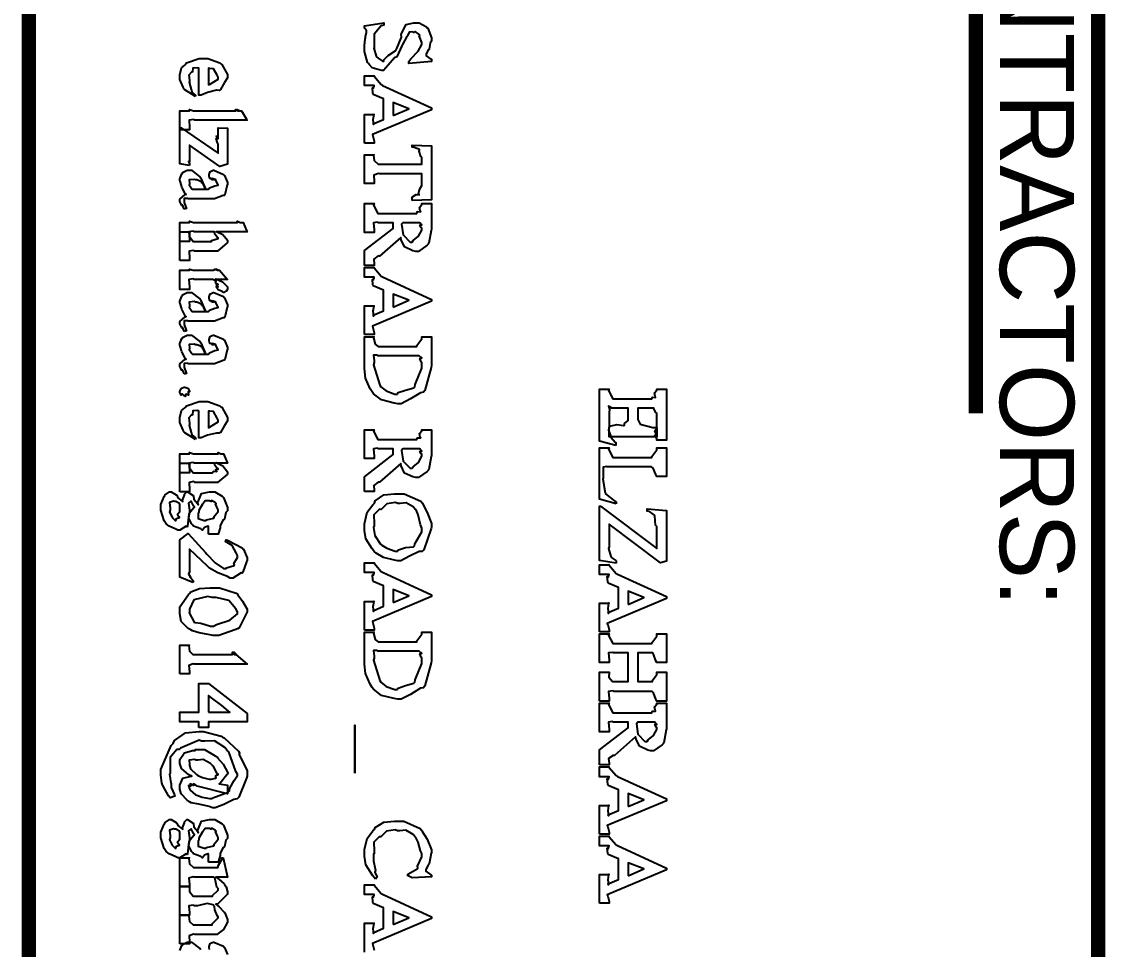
# Model space of a CAD drawing. Extents: x 0.2 to 11.5, y 0.7 to 15.9.
# Drawn here: x 1.689 to 2.442, y 1.673 to 2.318 of the extents above; entities that cross this region are included whole.
import ezdxf

# ---------------------------------------------------------------- set-up
doc = ezdxf.new("R2010")
doc.units = 0
doc.layers.get('0').update_dxf_attribs({"linetype": 'CONTINUOUS'})

msp = doc.modelspace()

# ---------------------------------------------------------------- linework, layer by layer
at = {"color": 230, "const_width": 0.01}
msp.add_lwpolyline([(2.43722, 0.85276), (2.43722, 2.85781), (2.43722, 0.85276), (2.43722, 2.85781), (2.43722, 0.85276)], close=True, dxfattribs=at)
msp.add_lwpolyline([(1.6939, 0.85444), (1.6939, 2.84278)], dxfattribs=at)
at = {"color": 140, "const_width": 0.01}
msp.add_lwpolyline([(2.35221, 2.83279), (2.35221, 2.04611)], dxfattribs=at)
at = {"color": 0}
for points in [[(1.93918, 2.2845), (1.9375, 2.28489), (1.93251, 2.2864), (1.93061, 2.28851), (1.93007, 2.28928), (1.92936, 2.2901), (1.92725, 2.29764), (1.92725, 2.30012), (1.92725, 2.30181), (1.92779, 2.30621), (1.9279, 2.30686), (1.92796, 2.30806), (1.92854, 2.31076), (1.92854, 2.31164), (1.9285, 2.31222), (1.92746, 2.31375), (1.92725, 2.31381), (1.92725, 2.31554), (1.94069, 2.31771), (1.94069, 2.31597), (1.93875, 2.31543), (1.93397, 2.30985), (1.93397, 2.30257), (1.93397, 2.30012), (1.93381, 2.30007), (1.93528, 2.29454), (1.93549, 2.29406), (1.93549, 2.29406), (1.93674, 2.29303), (1.93972, 2.29101), (1.94069, 2.29101), (1.94054, 2.29172), (1.94374, 2.29482), (1.94894, 2.29829), (1.9496, 2.29969), (1.95285, 2.30772), (1.95269, 2.30985), (1.95617, 2.31646), (1.96153, 2.31771), (1.96326, 2.31771), (1.96517, 2.31771), (1.97043, 2.31483), (1.97086, 2.31424), (1.97125, 2.31392), (1.9739, 2.30718), (1.9739, 2.3049), (1.9739, 2.3049), (1.97282, 2.30339), (1.97228, 2.29932), (1.97194, 2.29883), (1.9714, 2.29878), (1.97, 2.29574), (1.97, 2.29471), (1.97, 2.29471), (1.97325, 2.29243), (1.9739, 2.29232), (1.9739, 2.29081), (1.95806, 2.28928), (1.95806, 2.29081), (1.95936, 2.29258), (1.96451, 2.29785), (1.96718, 2.30251), (1.96718, 2.30404), (1.96658, 2.30507), (1.96528, 2.30854), (1.96571, 2.30903), (1.96565, 2.30903), (1.96496, 2.30974), (1.96251, 2.31164), (1.96164, 2.31099), (1.96132, 2.31099), (1.96078, 2.31136), (1.95822, 2.31114), (1.95714, 2.30865), (1.95676, 2.30817), (1.95676, 2.30817), (1.95367, 2.30246), (1.95329, 2.30165), (1.9496, 2.29406), (1.94814, 2.29329), (1.94358, 2.28814), (1.94032, 2.2845), (1.93918, 2.2845)], [(1.80951, 2.26628), (1.80826, 2.26731), (1.80414, 2.26986), (1.80236, 2.271), (1.80192, 2.27149), (1.80117, 2.27279), (1.79889, 2.27815), (1.79889, 2.27994), (1.79889, 2.28157), (1.79992, 2.2864), (1.80236, 2.28825), (1.803, 2.28885), (1.80344, 2.28982), (1.81239, 2.29275), (1.81538, 2.29275), (1.81836, 2.29275), (1.82656, 2.28971), (1.82731, 2.28907), (1.82807, 2.28874), (1.83208, 2.28168), (1.83208, 2.27929), (1.83197, 2.27935), (1.82997, 2.2761), (1.82721, 2.27115), (1.82622, 2.27061), (1.82428, 2.27078), (1.81819, 2.26926), (1.81364, 2.26736), (1.81213, 2.26736), (1.81213, 2.28603), (1.81119, 2.2864), (1.80789, 2.28618), (1.80767, 2.28369), (1.80735, 2.28321), (1.80697, 2.28336), (1.80501, 2.28131), (1.80561, 2.27772), (1.80561, 2.27647), (1.80533, 2.27632), (1.80669, 2.27126), (1.80692, 2.27083), (1.80692, 2.27083), (1.80729, 2.26964), (1.80968, 2.26736), (1.80994, 2.26714), (1.80951, 2.26628)], [(1.81885, 2.27431), (1.8195, 2.27479), (1.82557, 2.27854), (1.82557, 2.27974), (1.82482, 2.28125), (1.82232, 2.28569), (1.81972, 2.28597), (1.81885, 2.28603), (1.81885, 2.27431)], [(1.92725, 2.234), (1.92725, 2.25396), (1.93397, 2.25396), (1.9336, 2.2539), (1.93306, 2.25022), (1.93354, 2.24681), (1.93354, 2.24681), (1.93343, 2.2469), (1.93338, 2.24735), (1.93332, 2.24744), (1.94049, 2.25049), (1.94049, 2.26481), (1.93332, 2.26785), (1.93306, 2.26893), (1.93272, 2.2724), (1.93354, 2.27219), (1.93354, 2.27219), (1.93338, 2.27246), (1.93397, 2.2736), (1.93397, 2.27393), (1.92725, 2.27393), (1.92725, 2.28065), (1.93397, 2.28065), (1.93386, 2.28054), (1.93886, 2.27462), (1.93983, 2.27414), (1.9739, 2.25851), (1.9739, 2.25722), (1.93267, 2.23986), (1.93267, 2.23986), (1.933, 2.23904), (1.93397, 2.23529), (1.93397, 2.234), (1.92725, 2.234)], [(1.94721, 2.2531), (1.95806, 2.25786), (1.94721, 2.26221), (1.94721, 2.2531)], [(1.79889, 2.24322), (1.79889, 2.25646), (1.80561, 2.25646), (1.80556, 2.25657), (1.80567, 2.25732), (1.80826, 2.25646), (1.80908, 2.25646), (1.83772, 2.25646), (1.83763, 2.25657), (1.83768, 2.25732), (1.83936, 2.25646), (1.8399, 2.25646), (1.83963, 2.25663), (1.83876, 2.25732), (1.84056, 2.25646), (1.84056, 2.25646), (1.84056, 2.25646), (1.84039, 2.25646), (1.84033, 2.25646), (1.84164, 2.25646), (1.84164, 2.25646), (1.84511, 2.25071), (1.84554, 2.24994), (1.80931, 2.24994), (1.80865, 2.25043), (1.80524, 2.24994), (1.80561, 2.2449), (1.80561, 2.24322), (1.79889, 2.24322)], [(1.80561, 2.21843), (1.79889, 2.21951), (1.79889, 2.24468), (1.79975, 2.24468), (1.82557, 2.22689), (1.82557, 2.23318), (1.82497, 2.23406), (1.824, 2.23714), (1.82557, 2.23708), (1.82557, 2.23708), (1.82514, 2.23742), (1.824, 2.23872), (1.82557, 2.23796), (1.82557, 2.23796), (1.82557, 2.24468), (1.83208, 2.24447), (1.83208, 2.21929), (1.82667, 2.21778), (1.80561, 2.23253), (1.80561, 2.22493), (1.80561, 2.22493), (1.80561, 2.222), (1.80561, 2.22103), (1.8055, 2.22119), (1.80479, 2.22125), (1.80561, 2.21994), (1.80561, 2.21951), (1.80561, 2.21843)], [(1.96044, 2.19413), (1.96044, 2.19586), (1.96061, 2.19661), (1.96306, 2.19829), (1.96511, 2.19792), (1.96522, 2.19803), (1.96485, 2.19868), (1.96544, 2.20171), (1.96718, 2.20449), (1.96718, 2.2054), (1.96718, 2.21257), (1.93767, 2.21257), (1.93685, 2.21289), (1.9336, 2.21169), (1.93397, 2.20731), (1.93397, 2.20583), (1.92725, 2.20583), (1.92725, 2.22581), (1.93397, 2.22581), (1.93349, 2.22538), (1.93403, 2.22179), (1.93679, 2.21929), (1.93767, 2.21929), (1.96718, 2.21929), (1.96718, 2.22364), (1.96647, 2.22472), (1.96517, 2.22846), (1.96539, 2.2296), (1.96522, 2.22971), (1.96425, 2.23004), (1.9611, 2.23107), (1.96044, 2.23122), (1.96044, 2.23253), (1.9739, 2.2321), (1.9739, 2.19456), (1.96044, 2.19413)], [(1.80192, 2.18799), (1.80171, 2.18881), (1.80063, 2.19097), (1.80003, 2.1906), (1.79997, 2.1906), (1.79981, 2.19146), (1.79889, 2.19325), (1.79889, 2.19385), (1.79889, 2.19499), (1.80251, 2.19829), (1.80322, 2.1984), (1.80257, 2.199), (1.8004, 2.20296), (1.80018, 2.2034), (1.79997, 2.20443), (1.79904, 2.20747), (1.79889, 2.20785), (1.79889, 2.20796), (1.79889, 2.20921), (1.80035, 2.21263), (1.80063, 2.21294), (1.80078, 2.21349), (1.80393, 2.21511), (1.80496, 2.21511), (1.80701, 2.21511), (1.81272, 2.21061), (1.81321, 2.20969), (1.81353, 2.20958), (1.81646, 2.20264), (1.81668, 2.20188), (1.81885, 2.20188), (1.81939, 2.20281), (1.82314, 2.20432), (1.82557, 2.20481), (1.82557, 2.20492), (1.82493, 2.20578), (1.82351, 2.20882), (1.82362, 2.20839), (1.82362, 2.20839), (1.82319, 2.20865), (1.82167, 2.20925), (1.82254, 2.20839), (1.82254, 2.20839), (1.82215, 2.20865), (1.82086, 2.20925), (1.82146, 2.20839), (1.82146, 2.20839), (1.82101, 2.20871), (1.81956, 2.20953), (1.81993, 2.20947), (1.81993, 2.20947), (1.81956, 2.20985), (1.81928, 2.21137), (1.81928, 2.21186), (1.81913, 2.21208), (1.82004, 2.21414), (1.82015, 2.21425), (1.82015, 2.21425), (1.82194, 2.21511), (1.82254, 2.21511), (1.82254, 2.21511), (1.82926, 2.21224), (1.82969, 2.21164), (1.82986, 2.21143), (1.83208, 2.20654), (1.83208, 2.20492), (1.83165, 2.20492), (1.83014, 2.19792), (1.82969, 2.19754), (1.82904, 2.19749), (1.82303, 2.19515), (1.82101, 2.19515), (1.80474, 2.19515), (1.80419, 2.19547), (1.80192, 2.19536), (1.80192, 2.19342), (1.80192, 2.19276), (1.80192, 2.19276), (1.80322, 2.18892), (1.80344, 2.18842), (1.80192, 2.18799)], [(1.80757, 2.20188), (1.81646, 2.20188), (1.81614, 2.20301), (1.81478, 2.20628), (1.81418, 2.20617), (1.81407, 2.20622), (1.81381, 2.20708), (1.81076, 2.20839), (1.80974, 2.20839), (1.80875, 2.20876), (1.80528, 2.2085), (1.80561, 2.20617), (1.80561, 2.20535), (1.80561, 2.20535), (1.80528, 2.20497), (1.80724, 2.20221), (1.80757, 2.20188)], [(1.92725, 2.14887), (1.92725, 2.15929), (1.94721, 2.17469), (1.94721, 2.1786), (1.93679, 2.1786), (1.93636, 2.17904), (1.93349, 2.1786), (1.93397, 2.17356), (1.93397, 2.17188), (1.92725, 2.17188), (1.92725, 2.19185), (1.93397, 2.19185), (1.93349, 2.19086), (1.93647, 2.18511), (1.93744, 2.18511), (1.96371, 2.18511), (1.96365, 2.18528), (1.96414, 2.18631), (1.96619, 2.18619), (1.96631, 2.18642), (1.96588, 2.18685), (1.96556, 2.18924), (1.96718, 2.19119), (1.96718, 2.19185), (1.9739, 2.19185), (1.9739, 2.17404), (1.97353, 2.17329), (1.97194, 2.16428), (1.97151, 2.16363), (1.97086, 2.16288), (1.96485, 2.15864), (1.96283, 2.15864), (1.96083, 2.15913), (1.95503, 2.16178), (1.95275, 2.16678), (1.95242, 2.1684), (1.93767, 2.15539), (1.93674, 2.15549), (1.9336, 2.15326), (1.93397, 2.15001), (1.93397, 2.14887), (1.92725, 2.14887)], [(1.79889, 2.15235), (1.79889, 2.17231), (1.80561, 2.17231), (1.80561, 2.17231), (1.80561, 2.16894), (1.80806, 2.16558), (1.80886, 2.16558), (1.82081, 2.16558), (1.82096, 2.16612), (1.82557, 2.16769), (1.82557, 2.16818), (1.82488, 2.16863), (1.82324, 2.17074), (1.82286, 2.17215), (1.82254, 2.17231), (1.80886, 2.17231), (1.80832, 2.17279), (1.80518, 2.17231), (1.80561, 2.16726), (1.80561, 2.16558), (1.79889, 2.16558), (1.79889, 2.17882), (1.80561, 2.17882), (1.80556, 2.17893), (1.80567, 2.17969), (1.80843, 2.17882), (1.80931, 2.17882), (1.83882, 2.17882), (1.83876, 2.17887), (1.83903, 2.17969), (1.84082, 2.17882), (1.84142, 2.17882), (1.84142, 2.17882), (1.84164, 2.17882), (1.84164, 2.17882), (1.84293, 2.17882), (1.84293, 2.17882), (1.84521, 2.17312), (1.84554, 2.17231), (1.82406, 2.17231), (1.82428, 2.17258), (1.82867, 2.17046), (1.83208, 2.1665), (1.83208, 2.16515), (1.83165, 2.16465), (1.82514, 2.15886), (1.82297, 2.15886), (1.80931, 2.15886), (1.80865, 2.15935), (1.80524, 2.15886), (1.80561, 2.15397), (1.80561, 2.15235), (1.79889, 2.15235)], [(1.96044, 2.16515), (1.96115, 2.16624), (1.96485, 2.16922), (1.96718, 2.1735), (1.96718, 2.17492), (1.96669, 2.17518), (1.96565, 2.17686), (1.96718, 2.17703), (1.96718, 2.17708), (1.96669, 2.17725), (1.96576, 2.1786), (1.96544, 2.1786), (1.95394, 2.1786), (1.9529, 2.17751), (1.954, 2.17019), (1.95888, 2.16515), (1.96044, 2.16515)], [(1.92725, 2.10075), (1.92725, 2.12071), (1.93397, 2.12071), (1.9336, 2.12067), (1.93306, 2.11697), (1.93354, 2.11356), (1.93354, 2.11356), (1.93343, 2.11367), (1.93338, 2.1141), (1.93332, 2.11421), (1.94049, 2.11724), (1.94049, 2.13157), (1.93332, 2.1346), (1.93306, 2.13569), (1.93272, 2.13917), (1.93354, 2.13894), (1.93354, 2.13894), (1.93338, 2.13921), (1.93397, 2.14035), (1.93397, 2.14068), (1.92725, 2.14068), (1.92725, 2.1474), (1.93397, 2.1474), (1.93386, 2.14729), (1.93886, 2.14139), (1.93983, 2.1409), (1.9739, 2.12528), (1.9739, 2.12397), (1.93267, 2.10661), (1.93267, 2.10661), (1.933, 2.10579), (1.93397, 2.10206), (1.93397, 2.10075), (1.92725, 2.10075)], [(1.82883, 2.1301), (1.82818, 2.13075), (1.82557, 2.13189), (1.82557, 2.13226), (1.82514, 2.1326), (1.824, 2.13396), (1.82557, 2.134), (1.82557, 2.134), (1.82514, 2.13422), (1.824, 2.13547), (1.82557, 2.13569), (1.82557, 2.13574), (1.82508, 2.13596), (1.82362, 2.1371), (1.82411, 2.13792), (1.82406, 2.13792), (1.82335, 2.13807), (1.82178, 2.139), (1.82124, 2.139), (1.80886, 2.139), (1.80832, 2.13949), (1.80518, 2.139), (1.80561, 2.13396), (1.80561, 2.13226), (1.79889, 2.13226), (1.79889, 2.14551), (1.80561, 2.14551), (1.8055, 2.14561), (1.80561, 2.14638), (1.80806, 2.14551), (1.80886, 2.14551), (1.82232, 2.14551), (1.82232, 2.14556), (1.82346, 2.14638), (1.82508, 2.14551), (1.82557, 2.14551), (1.82514, 2.14578), (1.82379, 2.14638), (1.82471, 2.14551), (1.82471, 2.14551), (1.82644, 2.14551), (1.83208, 2.139), (1.8234, 2.139), (1.82383, 2.13949), (1.82861, 2.13747), (1.83208, 2.1339), (1.83208, 2.13271), (1.83208, 2.13271), (1.83137, 2.13108), (1.83122, 2.13097), (1.831, 2.13118), (1.82937, 2.1301), (1.82883, 2.1301)], [(1.80192, 2.10292), (1.80171, 2.10374), (1.80063, 2.1059), (1.80003, 2.10553), (1.79997, 2.10553), (1.79981, 2.10639), (1.79889, 2.10818), (1.79889, 2.10878), (1.79889, 2.10992), (1.80251, 2.11322), (1.80322, 2.11333), (1.80257, 2.11393), (1.8004, 2.11789), (1.80018, 2.11833), (1.79997, 2.11936), (1.79904, 2.1224), (1.79889, 2.12278), (1.79889, 2.12289), (1.79889, 2.12414), (1.80035, 2.12756), (1.80063, 2.12788), (1.80078, 2.12842), (1.80393, 2.13004), (1.80496, 2.13004), (1.80701, 2.13004), (1.81272, 2.12554), (1.81321, 2.12463), (1.81353, 2.12451), (1.81646, 2.11757), (1.81668, 2.11681), (1.81885, 2.11681), (1.81939, 2.11774), (1.82314, 2.11925), (1.82557, 2.11974), (1.82557, 2.11985), (1.82493, 2.12071), (1.82351, 2.12375), (1.82362, 2.12332), (1.82362, 2.12332), (1.82319, 2.12358), (1.82167, 2.12418), (1.82254, 2.12332), (1.82254, 2.12332), (1.82215, 2.12358), (1.82086, 2.12418), (1.82146, 2.12332), (1.82146, 2.12332), (1.82101, 2.12364), (1.81956, 2.12446), (1.81993, 2.1244), (1.81993, 2.1244), (1.81956, 2.12478), (1.81928, 2.12631), (1.81928, 2.12679), (1.81913, 2.12701), (1.82004, 2.12907), (1.82015, 2.12918), (1.82015, 2.12918), (1.82194, 2.13004), (1.82254, 2.13004), (1.82254, 2.13004), (1.82926, 2.12717), (1.82969, 2.12657), (1.82986, 2.12636), (1.83208, 2.12147), (1.83208, 2.11985), (1.83165, 2.11985), (1.83014, 2.11285), (1.82969, 2.11247), (1.82904, 2.11242), (1.82303, 2.11008), (1.82101, 2.11008), (1.80474, 2.11008), (1.80419, 2.1104), (1.80192, 2.11029), (1.80192, 2.10835), (1.80192, 2.10769), (1.80192, 2.10769), (1.80322, 2.10385), (1.80344, 2.10335), (1.80192, 2.10292)], [(1.94721, 2.11985), (1.95806, 2.12463), (1.94721, 2.12896), (1.94721, 2.11985)], [(1.80757, 2.11681), (1.81646, 2.11681), (1.81614, 2.11794), (1.81478, 2.12121), (1.81418, 2.1211), (1.81407, 2.12115), (1.81381, 2.12201), (1.81076, 2.12332), (1.80974, 2.12332), (1.80875, 2.12369), (1.80528, 2.12343), (1.80561, 2.1211), (1.80561, 2.12028), (1.80561, 2.12028), (1.80528, 2.1199), (1.80724, 2.11714), (1.80757, 2.11681)], [(1.80192, 2.07335), (1.80171, 2.07417), (1.80063, 2.07633), (1.80003, 2.07596), (1.79997, 2.07596), (1.79981, 2.07682), (1.79889, 2.07861), (1.79889, 2.07921), (1.79889, 2.08035), (1.80251, 2.08365), (1.80322, 2.08376), (1.80257, 2.08436), (1.8004, 2.08832), (1.80018, 2.08876), (1.79997, 2.08979), (1.79904, 2.09283), (1.79889, 2.09321), (1.79889, 2.09332), (1.79889, 2.09457), (1.80035, 2.09799), (1.80063, 2.09831), (1.80078, 2.09885), (1.80393, 2.10047), (1.80496, 2.10047), (1.80701, 2.10047), (1.81272, 2.09597), (1.81321, 2.09506), (1.81353, 2.09494), (1.81646, 2.088), (1.81668, 2.08724), (1.81885, 2.08724), (1.81939, 2.08817), (1.82314, 2.08968), (1.82557, 2.09017), (1.82557, 2.09028), (1.82493, 2.09115), (1.82351, 2.09418), (1.82362, 2.09375), (1.82362, 2.09375), (1.82319, 2.09403), (1.82167, 2.09463), (1.82254, 2.09375), (1.82254, 2.09375), (1.82215, 2.09403), (1.82086, 2.09463), (1.82146, 2.09375), (1.82146, 2.09375), (1.82101, 2.09407), (1.81956, 2.09489), (1.81993, 2.09483), (1.81993, 2.09483), (1.81956, 2.09521), (1.81928, 2.09674), (1.81928, 2.09722), (1.81913, 2.09744), (1.82004, 2.0995), (1.82015, 2.09961), (1.82015, 2.09961), (1.82194, 2.10047), (1.82254, 2.10047), (1.82254, 2.10047), (1.82926, 2.0976), (1.82969, 2.097), (1.82986, 2.09679), (1.83208, 2.0919), (1.83208, 2.09028), (1.83165, 2.09028), (1.83014, 2.08328), (1.82969, 2.0829), (1.82904, 2.08285), (1.82303, 2.08051), (1.82101, 2.08051), (1.80474, 2.08051), (1.80419, 2.08083), (1.80192, 2.08074), (1.80192, 2.07878), (1.80192, 2.07813), (1.80192, 2.07813), (1.80322, 2.07428), (1.80344, 2.07379), (1.80192, 2.07335)], [(1.95047, 2.05263), (1.94775, 2.05306), (1.93896, 2.05533), (1.93354, 2.05951), (1.93246, 2.06087), (1.93115, 2.06299), (1.9279, 2.07042), (1.92725, 2.0771), (1.92725, 2.07932), (1.92725, 2.09928), (1.93397, 2.09928), (1.93343, 2.09864), (1.93474, 2.09412), (1.93485, 2.09386), (1.93485, 2.09386), (1.93679, 2.09256), (1.93744, 2.09256), (1.96371, 2.09256), (1.9636, 2.09315), (1.96718, 2.09776), (1.96718, 2.09928), (1.9739, 2.09928), (1.9739, 2.07932), (1.97353, 2.0779), (1.96924, 2.06185), (1.96826, 2.06065), (1.96615, 2.06022), (1.95915, 2.05599), (1.95264, 2.05263), (1.95047, 2.05263)], [(1.80757, 2.08724), (1.81646, 2.08724), (1.81614, 2.08838), (1.81478, 2.09164), (1.81418, 2.09153), (1.81407, 2.09158), (1.81381, 2.09244), (1.81076, 2.09375), (1.80974, 2.09375), (1.80875, 2.09412), (1.80528, 2.09386), (1.80561, 2.09153), (1.80561, 2.09071), (1.80561, 2.09071), (1.80528, 2.09033), (1.80724, 2.08757), (1.80757, 2.08724)], [(1.95025, 2.05935), (1.95074, 2.06039), (1.95578, 2.06222), (1.96143, 2.06369), (1.96218, 2.06456), (1.96246, 2.06614), (1.96718, 2.07753), (1.96718, 2.08128), (1.96664, 2.08176), (1.9656, 2.0841), (1.96701, 2.08469), (1.96696, 2.08475), (1.96642, 2.0849), (1.96522, 2.08604), (1.96479, 2.08604), (1.93658, 2.08604), (1.93614, 2.08649), (1.93349, 2.08653), (1.93397, 2.08263), (1.93397, 2.08128), (1.93343, 2.07981), (1.93778, 2.06554), (1.93853, 2.06456), (1.93853, 2.06456), (1.94222, 2.06158), (1.94824, 2.05935), (1.95025, 2.05935)], [(1.80236, 2.05767), (1.80208, 2.05826), (1.80051, 2.05957), (1.79975, 2.05854), (1.79975, 2.05854), (1.79964, 2.05919), (1.79889, 2.06049), (1.79889, 2.06093), (1.79889, 2.06153), (1.79981, 2.06315), (1.79997, 2.06332), (1.80003, 2.06358), (1.80181, 2.06418), (1.80236, 2.06418), (1.80236, 2.06418), (1.80442, 2.06347), (1.80453, 2.06332), (1.80453, 2.06332), (1.80561, 2.06153), (1.80561, 2.06093), (1.8055, 2.06108), (1.80453, 2.06087), (1.8049, 2.05871), (1.80474, 2.05854), (1.80453, 2.05892), (1.803, 2.05946), (1.80251, 2.05767), (1.80236, 2.05767)], [(2.10183, 2.02371), (2.09056, 2.02675), (2.09056, 2.06278), (2.09728, 2.06278), (2.09679, 2.06179), (2.09978, 2.05604), (2.10075, 2.05604), (2.12701, 2.05604), (2.12696, 2.05621), (2.12744, 2.05724), (2.1295, 2.05713), (2.12961, 2.05735), (2.12918, 2.05778), (2.12885, 2.06017), (2.13049, 2.06213), (2.13049, 2.06278), (2.13721, 2.06278), (2.13721, 2.0274), (2.13049, 2.0274), (2.13049, 2.02869), (2.12999, 2.02908), (2.12896, 2.03076), (2.13049, 2.03136), (2.13049, 2.03153), (2.12993, 2.03185), (2.12896, 2.0339), (2.13049, 2.03569), (2.13049, 2.03629), (2.13049, 2.04606), (2.12983, 2.0466), (2.12842, 2.04904), (2.12836, 2.04953), (2.12831, 2.04953), (2.11724, 2.04953), (2.11724, 2.04172), (2.11724, 2.04172), (2.11897, 2.03842), (2.12761, 2.03608), (2.13049, 2.03608), (2.13049, 2.02957), (2.09728, 2.02957), (2.09728, 2.03608), (2.09782, 2.03706), (2.1026, 2.03814), (2.10732, 2.03754), (2.10792, 2.03782), (2.10801, 2.03885), (2.11051, 2.04101), (2.11051, 2.04172), (2.11051, 2.04953), (2.09901, 2.04953), (2.09864, 2.05003), (2.09694, 2.05094), (2.09754, 2.04867), (2.0975, 2.04844), (2.09744, 2.04844), (2.09728, 2.04682), (2.09728, 2.04628), (2.09728, 2.03629), (2.09728, 2.03629), (2.09679, 2.03424), (2.09836, 2.02989), (2.09858, 2.02935), (2.09858, 2.02935), (2.10151, 2.02588), (2.10183, 2.02567), (2.10183, 2.02371)], [(1.80951, 2.02778), (1.80826, 2.02881), (1.80414, 2.03136), (1.80236, 2.0325), (1.80192, 2.03299), (1.80117, 2.03429), (1.79889, 2.03965), (1.79889, 2.04144), (1.79889, 2.04308), (1.79992, 2.0479), (1.80236, 2.04975), (1.803, 2.05035), (1.80344, 2.05132), (1.81239, 2.05425), (1.81538, 2.05425), (1.81836, 2.05425), (1.82656, 2.05122), (1.82731, 2.05057), (1.82807, 2.05024), (1.83208, 2.04318), (1.83208, 2.04081), (1.83197, 2.04085), (1.82997, 2.0376), (1.82721, 2.03267), (1.82622, 2.03213), (1.82428, 2.03228), (1.81819, 2.03076), (1.81364, 2.02886), (1.81213, 2.02886), (1.81213, 2.04753), (1.81119, 2.0479), (1.80789, 2.04769), (1.80767, 2.04519), (1.80735, 2.04471), (1.80697, 2.04486), (1.80501, 2.04281), (1.80561, 2.03922), (1.80561, 2.03797), (1.80533, 2.03782), (1.80669, 2.03276), (1.80692, 2.03233), (1.80692, 2.03233), (1.80729, 2.03114), (1.80968, 2.02886), (1.80994, 2.02865), (1.80951, 2.02778)], [(1.81885, 2.03581), (1.8195, 2.03629), (1.82557, 2.04004), (1.82557, 2.04124), (1.82482, 2.04275), (1.82232, 2.04719), (1.81972, 2.04747), (1.81885, 2.04753), (1.81885, 2.03581)], [(1.92725, 1.99154), (1.92725, 2.00196), (1.94721, 2.01736), (1.94721, 2.02126), (1.93679, 2.02126), (1.93636, 2.02171), (1.93349, 2.02126), (1.93397, 2.01622), (1.93397, 2.01454), (1.92725, 2.01454), (1.92725, 2.0345), (1.93397, 2.0345), (1.93349, 2.03353), (1.93647, 2.02778), (1.93744, 2.02778), (1.96371, 2.02778), (1.96365, 2.02794), (1.96414, 2.02897), (1.96619, 2.02886), (1.96631, 2.02908), (1.96588, 2.02951), (1.96556, 2.0319), (1.96718, 2.03386), (1.96718, 2.0345), (1.9739, 2.0345), (1.9739, 2.01671), (1.97353, 2.01594), (1.97194, 2.00694), (1.97151, 2.00629), (1.97086, 2.00553), (1.96485, 2.00131), (1.96283, 2.00131), (1.96083, 2.00179), (1.95503, 2.00444), (1.95275, 2.00944), (1.95242, 2.01107), (1.93767, 1.99804), (1.93674, 1.99815), (1.9336, 1.99593), (1.93397, 1.99268), (1.93397, 1.99154), (1.92725, 1.99154)], [(1.96044, 2.00782), (1.96115, 2.0089), (1.96485, 2.01187), (1.96718, 2.01617), (1.96718, 2.01758), (1.96669, 2.01785), (1.96565, 2.01953), (1.96718, 2.01969), (1.96718, 2.01975), (1.96669, 2.01992), (1.96576, 2.02126), (1.96544, 2.02126), (1.95394, 2.02126), (1.9529, 2.02018), (1.954, 2.01286), (1.95888, 2.00782), (1.96044, 2.00782)], [(2.10226, 1.98301), (2.09056, 1.98628), (2.09056, 2.02208), (2.09728, 2.02208), (2.09679, 2.02111), (2.09978, 2.01535), (2.10075, 2.01535), (2.12701, 2.01535), (2.1269, 2.01594), (2.13049, 2.02056), (2.13049, 2.02208), (2.13721, 2.02208), (2.13721, 2.00211), (2.13049, 2.00211), (2.12967, 2.00347), (2.12793, 2.00792), (2.12679, 2.00885), (2.12636, 2.00885), (2.09576, 2.00885), (2.0956, 2.00911), (2.09315, 2.00851), (2.09315, 2.00276), (2.09315, 2.00082), (2.09293, 2.00017), (2.09463, 1.99072), (2.09489, 1.99018), (2.09483, 1.99001), (2.10135, 1.98497), (2.10226, 1.98454), (2.10226, 1.98301)], [(1.79889, 1.99149), (1.79889, 2.01144), (1.80561, 2.01144), (1.80561, 2.01144), (1.80561, 2.00808), (1.80806, 2.00472), (1.80886, 2.00472), (1.82167, 2.00472), (1.82161, 2.00483), (1.82226, 2.00575), (1.82437, 2.00549), (1.82449, 2.00558), (1.82422, 2.00581), (1.82383, 2.00706), (1.82557, 2.00726), (1.82557, 2.00732), (1.82488, 2.00776), (1.82324, 2.00987), (1.82286, 2.01129), (1.82254, 2.01144), (1.80886, 2.01144), (1.80832, 2.01193), (1.80518, 2.01144), (1.80561, 2.0064), (1.80561, 2.00472), (1.79889, 2.00472), (1.79889, 2.01796), (1.80561, 2.01796), (1.80556, 2.01807), (1.80567, 2.01882), (1.80843, 2.01796), (1.80931, 2.01796), (1.82557, 2.01796), (1.82553, 2.01807), (1.82557, 2.01882), (1.82736, 2.01796), (1.82796, 2.01796), (1.82796, 2.01796), (1.82861, 2.01796), (1.82861, 2.01796), (1.82926, 2.01796), (1.83208, 2.01144), (1.82383, 2.01144), (1.82411, 2.01178), (1.82867, 2.0095), (1.83208, 2.00526), (1.83208, 2.00385), (1.83165, 2.00347), (1.82514, 1.99799), (1.82297, 1.99799), (1.80931, 1.99799), (1.80865, 1.99849), (1.80524, 1.99799), (1.80561, 1.99311), (1.80561, 1.99149), (1.79889, 1.99149)], [(1.81885, 1.96186), (1.81885, 1.96729), (1.81836, 1.96756), (1.81597, 1.96664), (1.81472, 1.96468), (1.81429, 1.96468), (1.81353, 1.96576), (1.80843, 1.96761), (1.808, 1.96815), (1.80707, 1.96924), (1.80507, 1.97314), (1.80561, 1.97592), (1.80561, 1.97683), (1.80561, 1.97683), (1.80854, 1.98042), (1.80908, 1.98074), (1.80843, 1.98178), (1.80669, 1.98503), (1.80669, 1.98465), (1.80669, 1.98465), (1.80653, 1.98481), (1.8049, 1.98361), (1.80561, 1.97874), (1.80561, 1.97706), (1.80507, 1.97592), (1.80419, 1.96756), (1.80387, 1.96707), (1.80317, 1.96756), (1.79883, 1.96468), (1.79736, 1.96468), (1.79596, 1.96556), (1.79135, 1.96761), (1.78939, 1.96924), (1.7889, 1.96989), (1.78803, 1.97136), (1.78564, 1.97857), (1.78564, 1.98096), (1.7856, 1.98264), (1.78803, 1.98828), (1.78847, 1.98876), (1.78857, 1.98942), (1.79178, 1.99137), (1.79281, 1.99137), (1.79281, 1.99137), (1.79639, 1.98942), (1.79671, 1.98899), (1.79671, 1.98899), (1.79742, 1.98714), (1.80051, 1.98503), (1.80083, 1.98465), (1.80078, 1.98568), (1.80203, 1.9891), (1.80214, 1.98942), (1.80208, 1.98981), (1.8036, 1.99137), (1.8041, 1.99137), (1.8041, 1.99137), (1.80811, 1.98888), (1.80843, 1.98833), (1.80843, 1.98833), (1.8086, 1.98639), (1.81136, 1.98301), (1.81168, 1.98226), (1.81125, 1.984), (1.81392, 1.99024), (1.81944, 1.99137), (1.82124, 1.99137), (1.82314, 1.99137), (1.82835, 1.9885), (1.82883, 1.9879), (1.82921, 1.98757), (1.83208, 1.98053), (1.83208, 1.97814), (1.83208, 1.97814), (1.83078, 1.97694), (1.82992, 1.9725), (1.82949, 1.97185), (1.82883, 1.97174), (1.82688, 1.96778), (1.82688, 1.96642), (1.82557, 1.96186), (1.81885, 1.96186)], [(1.95047, 1.94342), (1.94808, 1.94385), (1.94038, 1.94564), (1.93528, 1.94868), (1.93419, 1.94971), (1.93251, 1.95182), (1.92811, 1.95876), (1.92725, 1.96451), (1.92725, 1.96642), (1.92725, 1.96912), (1.92899, 1.97726), (1.93306, 1.98247), (1.93419, 1.98356), (1.93474, 1.98519), (1.94065, 1.98926), (1.94803, 1.99007), (1.95047, 1.99007), (1.95469, 1.99007), (1.96631, 1.98486), (1.96739, 1.98378), (1.96744, 1.98324), (1.97076, 1.97711), (1.9739, 1.96946), (1.9739, 1.96685), (1.97353, 1.96588), (1.96847, 1.95101), (1.96739, 1.94993), (1.96528, 1.94988), (1.95839, 1.94661), (1.95247, 1.94342), (1.95047, 1.94342)], [(1.79628, 1.9714), (1.79617, 1.97151), (1.7965, 1.97282), (1.79861, 1.97347), (1.79867, 1.97379), (1.79818, 1.97401), (1.79715, 1.97597), (1.79889, 1.97775), (1.79889, 1.97835), (1.79889, 1.97944), (1.79889, 1.98188), (1.79889, 1.98269), (1.79867, 1.9834), (1.79606, 1.98465), (1.79519, 1.98465), (1.79454, 1.98497), (1.79167, 1.98406), (1.79215, 1.98014), (1.79215, 1.97879), (1.79215, 1.97879), (1.79167, 1.97732), (1.79346, 1.97368), (1.79368, 1.97336), (1.79368, 1.97336), (1.79563, 1.9714), (1.79628, 1.9714)], [(1.81711, 1.9714), (1.81733, 1.97194), (1.82237, 1.97304), (1.82275, 1.97336), (1.82243, 1.97407), (1.82557, 1.97781), (1.82557, 1.979), (1.82497, 1.97993), (1.82362, 1.98307), (1.82406, 1.98335), (1.82406, 1.98335), (1.82335, 1.98394), (1.82096, 1.98546), (1.82053, 1.98469), (1.82036, 1.98465), (1.81956, 1.98508), (1.8164, 1.98508), (1.81515, 1.98324), (1.81472, 1.98292), (1.81472, 1.98292), (1.81213, 1.97851), (1.81213, 1.97706), (1.81158, 1.97661), (1.81168, 1.97293), (1.81575, 1.9714), (1.81711, 1.9714)], [(1.95047, 1.95014), (1.95085, 1.95111), (1.95568, 1.95264), (1.96121, 1.95324), (1.96197, 1.95383), (1.96229, 1.95524), (1.96718, 1.96349), (1.96718, 1.96619), (1.96625, 1.96838), (1.96442, 1.97532), (1.96306, 1.97889), (1.96218, 1.97965), (1.96104, 1.98101), (1.95617, 1.98378), (1.95193, 1.98335), (1.95047, 1.98335), (1.94874, 1.98389), (1.94282, 1.98318), (1.93951, 1.97993), (1.93875, 1.97922), (1.93767, 1.97939), (1.93375, 1.97547), (1.93397, 1.96935), (1.93397, 1.96729), (1.93343, 1.96664), (1.93446, 1.96094), (1.93832, 1.95503), (1.93918, 1.95426), (1.93918, 1.95426), (1.94282, 1.95221), (1.94857, 1.95014), (1.95047, 1.95014)], [(2.10226, 1.94189), (2.09056, 1.94362), (2.09056, 1.98139), (2.09119, 1.98139), (2.13049, 1.9521), (2.13049, 1.96729), (2.1295, 1.96821), (2.12907, 1.97467), (2.12875, 1.9751), (2.12793, 1.97581), (2.12543, 1.97781), (2.12418, 1.97792), (2.12375, 1.97792), (2.12375, 1.97965), (2.13721, 1.97835), (2.13721, 1.94319), (2.13308, 1.94211), (2.09728, 1.96881), (2.09728, 1.95275), (2.09674, 1.9521), (2.09858, 1.94646), (2.09879, 1.94601), (2.09879, 1.94601), (2.09918, 1.94547), (2.10189, 1.94358), (2.10226, 1.94342), (2.10226, 1.94189)], [(1.808, 1.92833), (1.79889, 1.93201), (1.79889, 1.95806), (1.80453, 1.9624), (1.81668, 1.94917), (1.81754, 1.94808), (1.82335, 1.942), (1.8291, 1.9381), (1.831, 1.9381), (1.83128, 1.93864), (1.83653, 1.94026), (1.83686, 1.94069), (1.83637, 1.94146), (1.83882, 1.94581), (1.83882, 1.94721), (1.83794, 1.94894), (1.83524, 1.9541), (1.83182, 1.95611), (1.83057, 1.95654), (1.831, 1.95806), (1.83197, 1.95785), (1.84229, 1.95242), (1.84293, 1.95156), (1.84321, 1.95156), (1.84554, 1.94553), (1.84554, 1.94353), (1.84517, 1.94271), (1.84267, 1.93544), (1.84207, 1.93485), (1.84142, 1.93506), (1.83572, 1.93138), (1.83382, 1.93138), (1.83197, 1.93246), (1.82519, 1.93506), (1.81939, 1.93826), (1.81799, 1.93961), (1.80561, 1.95156), (1.80561, 1.93549), (1.80561, 1.93549), (1.80496, 1.93446), (1.80615, 1.93201), (1.80626, 1.93181), (1.80621, 1.93192), (1.8061, 1.93218), (1.80817, 1.92947), (1.80843, 1.92919), (1.808, 1.92833)], [(1.92725, 1.89529), (1.92725, 1.91525), (1.93397, 1.91525), (1.9336, 1.91521), (1.93306, 1.91151), (1.93354, 1.9081), (1.93354, 1.9081), (1.93343, 1.90821), (1.93338, 1.90864), (1.93332, 1.90875), (1.94049, 1.91178), (1.94049, 1.92611), (1.93332, 1.92914), (1.93306, 1.93024), (1.93272, 1.93371), (1.93354, 1.93349), (1.93354, 1.93349), (1.93338, 1.93375), (1.93397, 1.9349), (1.93397, 1.93522), (1.92725, 1.93522), (1.92725, 1.94194), (1.93397, 1.94194), (1.93386, 1.94185), (1.93886, 1.93593), (1.93983, 1.93544), (1.9739, 1.91982), (1.9739, 1.91851), (1.93267, 1.90115), (1.93267, 1.90115), (1.933, 1.90033), (1.93397, 1.8966), (1.93397, 1.89529), (1.92725, 1.89529)], [(2.09056, 1.89404), (2.09056, 1.91401), (2.09728, 1.91401), (2.0969, 1.91396), (2.09636, 1.91026), (2.09685, 1.90685), (2.09685, 1.90685), (2.09674, 1.90696), (2.09668, 1.90739), (2.09663, 1.9075), (2.10379, 1.91054), (2.10379, 1.92486), (2.09663, 1.9279), (2.09636, 1.92899), (2.09603, 1.93246), (2.09685, 1.93224), (2.09685, 1.93224), (2.09668, 1.93251), (2.09728, 1.93365), (2.09728, 1.93397), (2.09056, 1.93397), (2.09056, 1.94069), (2.09728, 1.94069), (2.09717, 1.9406), (2.10215, 1.93468), (2.10314, 1.93419), (2.13721, 1.91857), (2.13721, 1.91726), (2.09597, 1.8999), (2.09597, 1.8999), (2.09631, 1.89908), (2.09728, 1.89535), (2.09728, 1.89404), (2.09056, 1.89404)], [(1.8221, 1.89154), (1.81976, 1.89204), (1.81239, 1.89324), (1.80757, 1.89481), (1.80647, 1.89546), (1.80458, 1.89638), (1.79986, 1.90115), (1.79889, 1.90653), (1.79889, 1.90826), (1.79889, 1.9114), (1.80485, 1.92008), (1.80604, 1.92085), (1.80653, 1.92182), (1.81244, 1.92426), (1.81972, 1.92475), (1.8221, 1.92475), (1.82633, 1.92475), (1.83794, 1.92096), (1.83903, 1.92019), (1.83908, 1.91982), (1.84239, 1.91536), (1.84554, 1.90989), (1.84554, 1.90804), (1.84517, 1.90701), (1.84011, 1.89686), (1.83903, 1.89611), (1.83697, 1.89546), (1.82585, 1.89154), (1.8221, 1.89154)], [(1.94721, 1.91439), (1.95806, 1.91917), (1.94721, 1.9235), (1.94721, 1.91439)], [(2.11051, 1.91314), (2.12136, 1.91792), (2.11051, 1.92225), (2.11051, 1.91314)], [(1.82232, 1.89806), (1.82428, 1.89914), (1.8335, 1.90218), (1.83882, 1.90657), (1.83882, 1.90804), (1.83783, 1.90994), (1.8329, 1.9159), (1.82417, 1.91803), (1.82124, 1.91803), (1.81825, 1.91857), (1.80849, 1.91629), (1.80561, 1.90978), (1.80561, 1.90761), (1.80524, 1.90722), (1.80886, 1.90082), (1.80951, 1.90044), (1.80951, 1.90044), (1.81347, 1.90001), (1.82015, 1.89806), (1.82232, 1.89806)], [(1.95047, 1.84717), (1.94775, 1.8476), (1.93896, 1.84987), (1.93354, 1.85406), (1.93246, 1.85542), (1.93115, 1.85753), (1.9279, 1.86496), (1.92725, 1.87164), (1.92725, 1.87386), (1.92725, 1.89382), (1.93397, 1.89382), (1.93343, 1.89318), (1.93474, 1.88867), (1.93485, 1.8884), (1.93485, 1.8884), (1.93679, 1.8871), (1.93744, 1.8871), (1.96371, 1.8871), (1.9636, 1.88769), (1.96718, 1.89231), (1.96718, 1.89382), (1.9739, 1.89382), (1.9739, 1.87386), (1.97353, 1.87244), (1.96924, 1.85639), (1.96826, 1.85519), (1.96615, 1.85476), (1.95915, 1.85053), (1.95264, 1.84717), (1.95047, 1.84717)], [(2.09056, 1.84592), (2.09056, 1.86589), (2.09728, 1.86589), (2.09728, 1.86589), (2.09717, 1.86262), (2.09956, 1.85938), (2.10032, 1.85938), (2.11051, 1.85938), (2.11051, 1.87935), (2.10032, 1.87935), (2.09983, 1.87978), (2.09685, 1.87935), (2.09728, 1.87429), (2.09728, 1.87261), (2.09056, 1.87261), (2.09056, 1.89258), (2.09728, 1.89258), (2.09679, 1.8916), (2.09978, 1.88585), (2.10075, 1.88585), (2.12701, 1.88585), (2.1269, 1.88644), (2.13049, 1.89106), (2.13049, 1.89258), (2.13721, 1.89258), (2.13721, 1.87261), (2.13049, 1.87261), (2.12972, 1.87392), (2.12819, 1.87842), (2.12765, 1.87935), (2.12744, 1.87935), (2.11724, 1.87935), (2.11724, 1.85938), (2.12744, 1.85938), (2.12722, 1.85986), (2.13049, 1.86442), (2.13049, 1.86589), (2.13721, 1.86589), (2.13721, 1.84592), (2.13049, 1.84592), (2.12967, 1.84722), (2.1281, 1.85161), (2.12728, 1.85265), (2.12701, 1.85265), (2.10075, 1.85265), (2.10015, 1.85308), (2.0969, 1.85254), (2.09728, 1.8476), (2.09728, 1.84592), (2.09056, 1.84592)], [(1.79889, 1.86475), (1.79889, 1.88471), (1.80561, 1.88471), (1.80512, 1.88428), (1.8055, 1.88069), (1.80789, 1.87819), (1.80865, 1.87819), (1.83556, 1.87819), (1.83539, 1.87858), (1.83544, 1.87989), (1.83729, 1.87819), (1.83729, 1.87819), (1.83708, 1.87858), (1.83664, 1.87989), (1.83817, 1.87819), (1.83817, 1.87819), (1.83778, 1.87869), (1.83637, 1.87989), (1.83664, 1.87819), (1.83664, 1.87819), (1.83772, 1.87819), (1.84554, 1.87147), (1.80886, 1.87147), (1.80817, 1.87175), (1.80518, 1.87061), (1.80561, 1.86621), (1.80561, 1.86475), (1.79889, 1.86475)], [(1.95025, 1.85389), (1.95074, 1.85493), (1.95578, 1.85678), (1.96143, 1.85824), (1.96218, 1.8591), (1.96246, 1.86068), (1.96718, 1.87207), (1.96718, 1.87582), (1.96664, 1.87631), (1.9656, 1.87864), (1.96701, 1.87924), (1.96696, 1.87929), (1.96642, 1.87944), (1.96522, 1.88058), (1.96479, 1.88058), (1.93658, 1.88058), (1.93614, 1.88103), (1.93349, 1.88108), (1.93397, 1.87717), (1.93397, 1.87582), (1.93343, 1.87435), (1.93778, 1.86008), (1.93853, 1.8591), (1.93853, 1.8591), (1.94222, 1.85613), (1.94824, 1.85389), (1.95025, 1.85389)], [(1.81213, 1.82753), (1.81213, 1.83143), (1.79889, 1.83143), (1.79889, 1.83817), (1.81213, 1.83817), (1.81213, 1.85813), (1.81885, 1.85813), (1.84554, 1.83729), (1.84554, 1.83143), (1.81885, 1.83143), (1.81885, 1.82753), (1.81213, 1.82753)], [(1.81885, 1.83817), (1.83361, 1.83817), (1.83268, 1.83897), (1.82796, 1.84272), (1.82096, 1.84804), (1.81885, 1.84967), (1.81885, 1.83817)], [(2.09056, 1.80149), (2.09056, 1.8119), (2.11051, 1.82731), (2.11051, 1.83122), (2.1001, 1.83122), (2.09967, 1.83165), (2.09679, 1.83122), (2.09728, 1.82617), (2.09728, 1.82449), (2.09056, 1.82449), (2.09056, 1.84446), (2.09728, 1.84446), (2.09679, 1.84347), (2.09978, 1.83772), (2.10075, 1.83772), (2.12701, 1.83772), (2.12696, 1.83789), (2.12744, 1.83892), (2.1295, 1.83882), (2.12961, 1.83903), (2.12918, 1.83946), (2.12885, 1.84185), (2.13049, 1.84381), (2.13049, 1.84446), (2.13721, 1.84446), (2.13721, 1.82667), (2.13683, 1.8259), (2.13525, 1.81689), (2.13482, 1.81625), (2.13417, 1.81549), (2.12815, 1.81125), (2.12614, 1.81125), (2.12414, 1.81174), (2.11833, 1.8144), (2.11604, 1.81939), (2.11572, 1.82101), (2.10097, 1.808), (2.10004, 1.80811), (2.0969, 1.80587), (2.09728, 1.80263), (2.09728, 1.80149), (2.09056, 1.80149)], [(2.12375, 1.81776), (2.12446, 1.81885), (2.12815, 1.82183), (2.13049, 1.82611), (2.13049, 1.82753), (2.12999, 1.82781), (2.12896, 1.82949), (2.13049, 1.82964), (2.13049, 1.82969), (2.12999, 1.82986), (2.12907, 1.83122), (2.12875, 1.83122), (2.11724, 1.83122), (2.11621, 1.83014), (2.11729, 1.82281), (2.12218, 1.81776), (2.12375, 1.81776)], [(1.82146, 1.77165), (1.81928, 1.77262), (1.81196, 1.77414), (1.80681, 1.77512), (1.80561, 1.77576), (1.80404, 1.77701), (1.79975, 1.78125), (1.79889, 1.7845), (1.79889, 1.78554), (1.79889, 1.78728), (1.80094, 1.79237), (1.80578, 1.79335), (1.80713, 1.79357), (1.80518, 1.7946), (1.79992, 1.79889), (1.79889, 1.80257), (1.79889, 1.80376), (1.79889, 1.80518), (1.80143, 1.80903), (1.80192, 1.8094), (1.80219, 1.8099), (1.80772, 1.81158), (1.80951, 1.81158), (1.80979, 1.81228), (1.81603, 1.81213), (1.82351, 1.80778), (1.82471, 1.80701), (1.82503, 1.80647), (1.829, 1.80192), (1.83219, 1.79606), (1.83208, 1.79486), (1.8316, 1.79449), (1.82721, 1.7889), (1.82622, 1.78836), (1.83208, 1.78749), (1.83208, 1.78142), (1.81082, 1.78662), (1.81028, 1.78711), (1.80826, 1.78831), (1.80826, 1.78706), (1.80821, 1.78706), (1.80778, 1.78749), (1.80593, 1.78831), (1.80638, 1.78674), (1.80626, 1.78662), (1.80604, 1.78689), (1.80485, 1.78711), (1.80561, 1.78489), (1.80561, 1.78489), (1.80561, 1.78489), (1.80599, 1.78401), (1.80979, 1.78065), (1.8106, 1.78033), (1.8106, 1.78033), (1.8144, 1.77908), (1.81956, 1.77815), (1.82124, 1.77815), (1.82172, 1.7786), (1.83251, 1.7825), (1.83339, 1.78336), (1.83371, 1.78526), (1.83664, 1.79064), (1.83882, 1.794), (1.83882, 1.79508), (1.83783, 1.79688), (1.83285, 1.81049), (1.83165, 1.81158), (1.83014, 1.81369), (1.82303, 1.81814), (1.81619, 1.81808), (1.81386, 1.81808), (1.81218, 1.81868), (1.79921, 1.81321), (1.79824, 1.81222), (1.79676, 1.81228), (1.79204, 1.80664), (1.79215, 1.79833), (1.79215, 1.79551), (1.79156, 1.79503), (1.79269, 1.78911), (1.79281, 1.78857), (1.79281, 1.78857), (1.79281, 1.78569), (1.79508, 1.7806), (1.79542, 1.77968), (1.79215, 1.7786), (1.7909, 1.77989), (1.787, 1.78711), (1.78674, 1.78771), (1.7864, 1.78911), (1.78564, 1.79443), (1.78564, 1.79617), (1.7856, 1.79824), (1.79292, 1.81494), (1.79432, 1.81635), (1.79503, 1.81847), (1.80279, 1.82379), (1.81222, 1.82482), (1.81538, 1.82482), (1.81538, 1.82482), (1.82747, 1.8214), (1.82861, 1.82069), (1.82969, 1.82036), (1.83963, 1.81099), (1.84033, 1.80985), (1.84006, 1.80871), (1.84554, 1.79736), (1.84554, 1.79357), (1.84517, 1.79232), (1.83979, 1.77903), (1.8386, 1.77794), (1.83649, 1.77735), (1.82937, 1.77393), (1.82346, 1.77165), (1.82146, 1.77165)], [(1.92051, 1.79563), (1.92051, 1.82904), (1.92051, 1.79563)], [(1.82058, 1.79161), (1.82058, 1.79161), (1.82383, 1.79237), (1.82406, 1.79249), (1.82383, 1.79269), (1.82379, 1.79417), (1.82557, 1.79486), (1.82557, 1.79508), (1.82454, 1.79579), (1.82215, 1.80067), (1.82146, 1.80117), (1.82015, 1.8024), (1.81515, 1.80518), (1.81142, 1.80485), (1.81017, 1.80485), (1.80908, 1.80518), (1.80533, 1.80474), (1.80561, 1.80208), (1.80561, 1.80117), (1.80561, 1.80117), (1.80626, 1.79872), (1.81049, 1.79476), (1.81147, 1.79422), (1.81147, 1.79422), (1.81467, 1.79264), (1.81913, 1.79161), (1.82058, 1.79161)], [(2.09056, 1.75336), (2.09056, 1.77333), (2.09728, 1.77333), (2.0969, 1.77328), (2.09636, 1.76958), (2.09685, 1.76617), (2.09685, 1.76617), (2.09674, 1.76628), (2.09668, 1.76671), (2.09663, 1.76682), (2.10379, 1.76986), (2.10379, 1.78418), (2.09663, 1.78722), (2.09636, 1.78831), (2.09603, 1.79178), (2.09685, 1.79156), (2.09685, 1.79156), (2.09668, 1.79183), (2.09728, 1.79297), (2.09728, 1.79329), (2.09056, 1.79329), (2.09056, 1.80003), (2.09728, 1.80003), (2.09717, 1.79992), (2.10215, 1.794), (2.10314, 1.79351), (2.13721, 1.77789), (2.13721, 1.77658), (2.09597, 1.75922), (2.09597, 1.75922), (2.09631, 1.7584), (2.09728, 1.75467), (2.09728, 1.75336), (2.09056, 1.75336)], [(2.11051, 1.77246), (2.12136, 1.77724), (2.11051, 1.78157), (2.11051, 1.77246)], [(1.81885, 1.73394), (1.81885, 1.73936), (1.81836, 1.73964), (1.81597, 1.73872), (1.81472, 1.73676), (1.81429, 1.73676), (1.81353, 1.73785), (1.80843, 1.73969), (1.808, 1.74024), (1.80707, 1.74132), (1.80507, 1.74522), (1.80561, 1.74799), (1.80561, 1.74892), (1.80561, 1.74892), (1.80854, 1.7525), (1.80908, 1.75282), (1.80843, 1.75385), (1.80669, 1.75711), (1.80669, 1.75672), (1.80669, 1.75672), (1.80653, 1.75689), (1.8049, 1.75569), (1.80561, 1.75082), (1.80561, 1.74914), (1.80507, 1.74799), (1.80419, 1.73964), (1.80387, 1.73915), (1.80317, 1.73964), (1.79883, 1.73676), (1.79736, 1.73676), (1.79596, 1.73763), (1.79135, 1.73969), (1.78939, 1.74132), (1.7889, 1.74197), (1.78803, 1.74343), (1.78564, 1.75065), (1.78564, 1.75304), (1.7856, 1.75472), (1.78803, 1.76036), (1.78847, 1.76085), (1.78857, 1.7615), (1.79178, 1.76346), (1.79281, 1.76346), (1.79281, 1.76346), (1.79639, 1.7615), (1.79671, 1.76107), (1.79671, 1.76107), (1.79742, 1.75922), (1.80051, 1.75711), (1.80083, 1.75672), (1.80078, 1.75776), (1.80203, 1.76118), (1.80214, 1.7615), (1.80208, 1.76188), (1.8036, 1.76346), (1.8041, 1.76346), (1.8041, 1.76346), (1.80811, 1.76096), (1.80843, 1.76042), (1.80843, 1.76042), (1.8086, 1.75846), (1.81136, 1.7551), (1.81168, 1.75435), (1.81125, 1.75608), (1.81392, 1.76232), (1.81944, 1.76346), (1.82124, 1.76346), (1.82314, 1.76346), (1.82835, 1.76058), (1.82883, 1.75999), (1.82921, 1.75965), (1.83208, 1.75261), (1.83208, 1.75022), (1.83208, 1.75022), (1.83078, 1.74903), (1.82992, 1.74457), (1.82949, 1.74393), (1.82883, 1.74382), (1.82688, 1.73986), (1.82688, 1.7385), (1.82557, 1.73394), (1.81885, 1.73394)], [(1.79628, 1.74349), (1.79617, 1.7436), (1.7965, 1.7449), (1.79861, 1.74556), (1.79867, 1.74588), (1.79818, 1.7461), (1.79715, 1.74804), (1.79889, 1.74983), (1.79889, 1.75043), (1.79889, 1.75151), (1.79889, 1.75396), (1.79889, 1.75478), (1.79867, 1.75549), (1.79606, 1.75672), (1.79519, 1.75672), (1.79454, 1.75706), (1.79167, 1.75613), (1.79215, 1.75222), (1.79215, 1.75088), (1.79215, 1.75088), (1.79167, 1.7494), (1.79346, 1.74576), (1.79368, 1.74544), (1.79368, 1.74544), (1.79563, 1.74349), (1.79628, 1.74349)], [(1.81711, 1.74349), (1.81733, 1.74403), (1.82237, 1.74511), (1.82275, 1.74544), (1.82243, 1.74615), (1.82557, 1.74989), (1.82557, 1.75108), (1.82497, 1.75201), (1.82362, 1.75515), (1.82406, 1.75543), (1.82406, 1.75543), (1.82335, 1.75603), (1.82096, 1.75754), (1.82053, 1.75678), (1.82036, 1.75672), (1.81956, 1.75717), (1.8164, 1.75717), (1.81515, 1.75532), (1.81472, 1.75499), (1.81472, 1.75499), (1.81213, 1.7506), (1.81213, 1.74914), (1.81158, 1.74869), (1.81168, 1.74501), (1.81575, 1.74349), (1.81711, 1.74349)], [(1.93485, 1.72206), (1.933, 1.72433), (1.92822, 1.73188), (1.92725, 1.73807), (1.92725, 1.74007), (1.92725, 1.74268), (1.92899, 1.75038), (1.93306, 1.75553), (1.93419, 1.75657), (1.93474, 1.75803), (1.94065, 1.76172), (1.94803, 1.76243), (1.95047, 1.76243), (1.95458, 1.76243), (1.96588, 1.75722), (1.96696, 1.75613), (1.96712, 1.75564), (1.97071, 1.74978), (1.9739, 1.74251), (1.9739, 1.74007), (1.97364, 1.74013), (1.97211, 1.73275), (1.97174, 1.73204), (1.97119, 1.73161), (1.96978, 1.72851), (1.96978, 1.72749), (1.96978, 1.72749), (1.97325, 1.72504), (1.9739, 1.72488), (1.9739, 1.72358), (1.96044, 1.72293), (1.95719, 1.72467), (1.95779, 1.72569), (1.96392, 1.72922), (1.96436, 1.72988), (1.96408, 1.73096), (1.96718, 1.73763), (1.96718, 1.73986), (1.96625, 1.74169), (1.96442, 1.74778), (1.963, 1.75108), (1.96218, 1.75179), (1.96099, 1.75315), (1.95606, 1.75608), (1.95171, 1.75569), (1.95025, 1.75569), (1.94851, 1.75624), (1.9426, 1.75549), (1.93929, 1.75211), (1.93853, 1.75136), (1.9375, 1.75151), (1.93371, 1.74767), (1.93397, 1.74164), (1.93397, 1.73964), (1.93343, 1.73936), (1.93338, 1.73481), (1.93474, 1.72922), (1.93485, 1.72835), (1.93485, 1.72835), (1.93431, 1.72694), (1.93582, 1.7239), (1.93593, 1.72336), (1.93485, 1.72206)], [(2.09056, 1.70524), (2.09056, 1.72521), (2.09728, 1.72521), (2.0969, 1.72515), (2.09636, 1.72146), (2.09685, 1.71804), (2.09685, 1.71804), (2.09674, 1.71815), (2.09668, 1.71858), (2.09663, 1.71869), (2.10379, 1.72174), (2.10379, 1.73606), (2.09663, 1.7391), (2.09636, 1.74018), (2.09603, 1.74365), (2.09685, 1.74343), (2.09685, 1.74343), (2.09668, 1.74371), (2.09728, 1.74485), (2.09728, 1.74517), (2.09056, 1.74517), (2.09056, 1.7519), (2.09728, 1.7519), (2.09717, 1.75179), (2.10215, 1.74588), (2.10314, 1.74539), (2.13721, 1.72976), (2.13721, 1.72846), (2.09597, 1.7111), (2.09597, 1.7111), (2.09631, 1.71029), (2.09728, 1.70654), (2.09728, 1.70524), (2.09056, 1.70524)], [(1.79889, 1.67697), (1.79889, 1.69694), (1.80561, 1.69694), (1.80512, 1.69635), (1.80561, 1.6926), (1.80806, 1.69021), (1.80886, 1.69021), (1.82124, 1.69021), (1.82124, 1.69097), (1.82346, 1.69314), (1.82557, 1.69504), (1.82557, 1.69564), (1.82476, 1.69672), (1.82324, 1.70074), (1.82297, 1.70301), (1.82254, 1.70344), (1.82194, 1.70426), (1.81793, 1.70508), (1.81114, 1.70344), (1.80886, 1.70344), (1.80832, 1.70389), (1.80518, 1.70344), (1.80561, 1.69857), (1.80561, 1.69694), (1.79889, 1.69694), (1.79889, 1.7169), (1.80561, 1.7169), (1.80561, 1.7169), (1.80561, 1.71354), (1.80806, 1.71018), (1.80886, 1.71018), (1.82146, 1.71018), (1.82146, 1.71072), (1.82557, 1.71442), (1.82557, 1.7156), (1.82454, 1.71642), (1.82308, 1.72287), (1.82254, 1.72342), (1.80886, 1.72342), (1.80817, 1.72374), (1.80518, 1.72265), (1.80561, 1.71838), (1.80561, 1.7169), (1.79889, 1.7169), (1.79889, 1.73688), (1.80561, 1.73688), (1.80512, 1.73643), (1.80567, 1.73275), (1.80843, 1.73014), (1.80931, 1.73014), (1.82536, 1.73014), (1.82536, 1.73014), (1.82574, 1.73182), (1.82796, 1.73562), (1.82796, 1.73688), (1.82904, 1.73688), (1.83208, 1.72342), (1.82383, 1.72342), (1.82383, 1.72342), (1.82596, 1.7219), (1.82958, 1.71875), (1.82992, 1.71821), (1.82992, 1.71821), (1.83117, 1.71658), (1.83208, 1.71326), (1.83208, 1.71213), (1.83165, 1.71143), (1.82525, 1.70475), (1.82383, 1.70454), (1.82383, 1.70454), (1.82628, 1.70275), (1.82969, 1.69906), (1.82992, 1.69868), (1.83003, 1.69851), (1.83208, 1.69396), (1.83208, 1.69239), (1.83165, 1.69174), (1.82915, 1.68696), (1.82454, 1.68349), (1.82297, 1.68349), (1.80931, 1.68349), (1.80843, 1.68375), (1.80524, 1.68251), (1.80561, 1.67839), (1.80561, 1.67697), (1.79889, 1.67697)], [(2.11051, 1.72433), (2.12136, 1.72911), (2.11051, 1.73346), (2.11051, 1.72433)], [(1.94721, 1.69043), (1.95806, 1.69521), (1.94721, 1.69954), (1.94721, 1.69043)]]:
    msp.add_lwpolyline(points, close=True, dxfattribs=at)
for points in [[(1.92725, 1.67133), (1.92725, 1.69129), (1.93397, 1.69129), (1.9336, 1.69125), (1.93306, 1.68756), (1.93354, 1.68414), (1.93354, 1.68414), (1.93343, 1.68425), (1.93338, 1.68468), (1.93332, 1.68479), (1.94049, 1.68782), (1.94049, 1.70215), (1.93332, 1.70518), (1.93306, 1.70628), (1.93272, 1.70975), (1.93354, 1.70953), (1.93354, 1.70953), (1.93338, 1.70979), (1.93397, 1.71094), (1.93397, 1.71126), (1.92725, 1.71126), (1.92725, 1.71799), (1.93397, 1.71799), (1.93386, 1.71789), (1.93886, 1.71197), (1.93983, 1.71149), (1.9739, 1.69586), (1.9739, 1.69456), (1.93267, 1.67719), (1.93267, 1.67719), (1.933, 1.67637), (1.93397, 1.67264)], [(1.79889, 1.67236), (1.80035, 1.67578), (1.80063, 1.67611), (1.80078, 1.67665), (1.80393, 1.67828), (1.80496, 1.67828), (1.80701, 1.67828), (1.81272, 1.67378), (1.81321, 1.67285)], [(1.81956, 1.67301), (1.81928, 1.67453), (1.81928, 1.67503), (1.81913, 1.67524), (1.82004, 1.67731), (1.82015, 1.6774), (1.82015, 1.6774), (1.82194, 1.67828), (1.82254, 1.67828), (1.82254, 1.67828), (1.82926, 1.6754), (1.82969, 1.67481), (1.82986, 1.67458), (1.83208, 1.66971)]]:
    msp.add_lwpolyline(points, dxfattribs=at)

# ---------------------------------------------------------------- texts
at = {"color": 140}
msp.add_text('TURN KEY CONTRACTORS:', height=0.0516667, rotation=270, dxfattribs=at).set_placement((2.36889, 2.83278))

doc.saveas('drawing.dxf')
